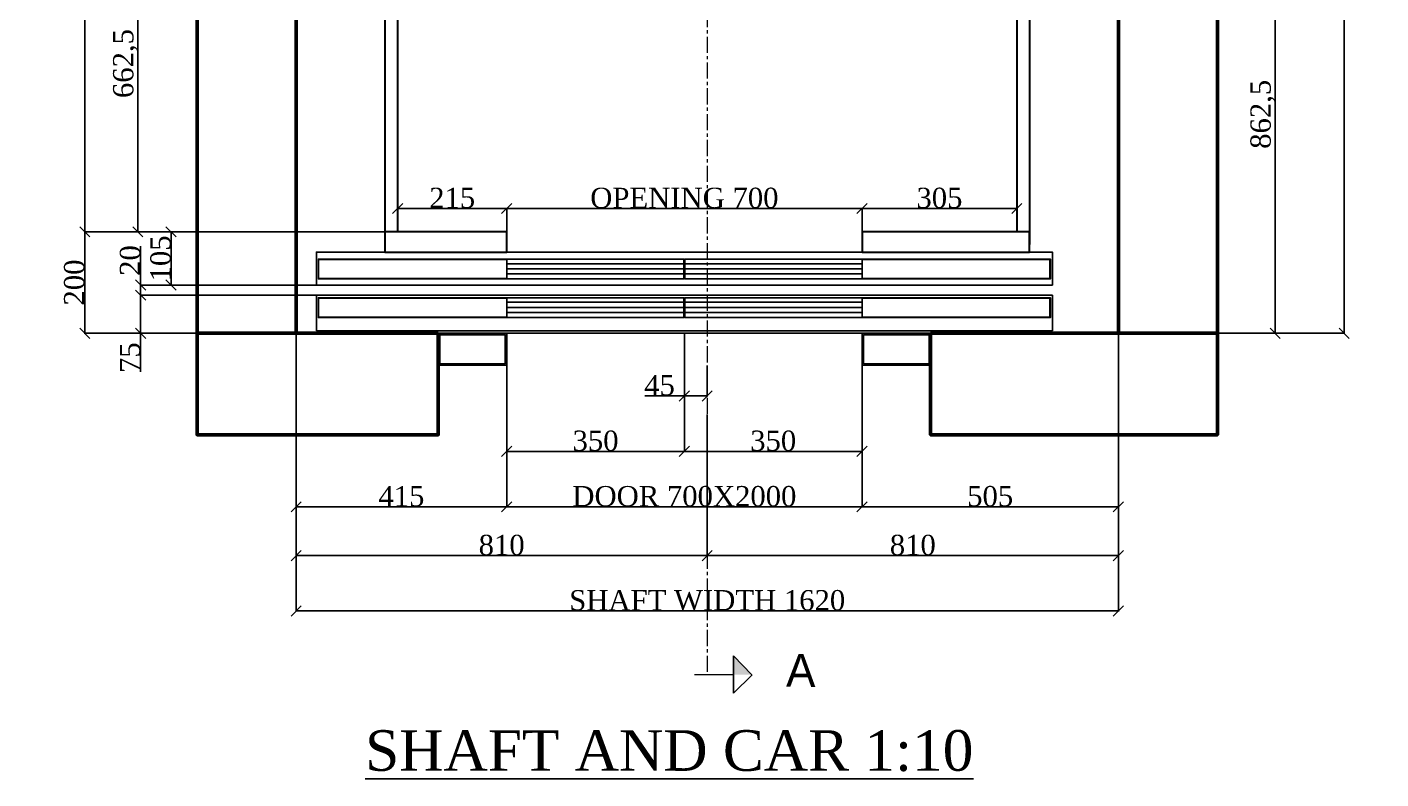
# Model space of a CAD drawing. Header units: millimetres. Extents: x -665 to 1025117, y -27997 to 4210.
# Drawn here: x -54 to 2614, y -3231 to -1750 of the extents above; entities that cross this region are included whole.
import ezdxf

# ---------------------------------------------------------------- set-up
doc = ezdxf.new("R2010")
doc.units = ezdxf.units.MM
doc.linetypes.add('ACAD_ISO02W100', pattern=[15, 12, -3])
doc.linetypes.add('CENTER', pattern=[50.8, 31.75, -6.35, 6.35, -6.35])
for name, color, linetype, lineweight in [('Car', 3, 'Continuous', 18), ('CL', 2, 'CENTER', 0), ('DL', 8, 'ACAD_ISO02W100', 0), ('step&guides', 3, 'Continuous', 30), ('Wall', 1, 'Continuous', 50)]:
    doc.layers.add(name, color=color, linetype=linetype, lineweight=lineweight)
doc.styles.add('top', font='cent.shx', dxfattribs={"height": 40})
doc.dimstyles.new('top', dxfattribs={"dimtxt": 35, "dimasz": 20, "dimexe": 1.25, "dimexo": 0.625, "dimtad": 1, "dimtxsty": 'top', "dimblk": 'OBLIQUE', "dimcen": 2.5, "dimadec": 0, "dimazin": 0, "dimtfac": 1, "dimtmove": 0, "dimatfit": 3, "dimldrblk": 'OBLIQUE', "dimfxl": 1, "dimarcsym": 0})

# ---------------------------------------------------------------- blocks, each defined once
blk = doc.blocks.new('_Oblique')
at = {"color": 0, "linetype": 'ByBlock', "lineweight": -2}
blk.add_line((-0.5, -0.5), (0.5, 0.5), dxfattribs=at)
blk = doc.blocks.new('*D13')
at = {"color": 0, "lineweight": -2, "transparency": 16777216}
for p, q in [((476.3, -2354.2), (476.3, -2792.7)), ((1286.3, -2513.3), (1286.3, -2792.7)), ((1286.3, -2791.4), (476.3, -2791.4))]:
    blk.add_line(p, q, dxfattribs=at)
at = {"layer": 'Defpoints', "color": 0, "transparency": 16777216}
for p in [(476.3, -2353.6), (1286.3, -2512.6), (476.3, -2791.4)]:
    blk.add_point(p, dxfattribs=at)
at = {"color": 0, "lineweight": -2, "transparency": 16777216, "xscale": 20, "yscale": 20, "zscale": 20, "rotation": 180}
blk.add_blockref('_Oblique', (476.3, -2791.4), dxfattribs=at)
at = {"color": 0, "lineweight": -2, "transparency": 16777216, "xscale": 20, "yscale": 20, "zscale": 20}
blk.add_blockref('_Oblique', (1286.3, -2791.4), dxfattribs=at)
at = {"color": 0, "transparency": 16777216, "insert": (881.3, -2770.8), "char_height": 40, "attachment_point": 5, "style": 'top'}
blk.add_mtext('810', dxfattribs=at)
blk = doc.blocks.new('*D14')
at = {"color": 0, "lineweight": -2, "transparency": 16777216}
for p, q in [((2096.3, -2354.2), (2096.3, -2792.7)), ((1286.3, -2513.3), (1286.3, -2792.7)), ((1286.3, -2791.4), (2096.3, -2791.4))]:
    blk.add_line(p, q, dxfattribs=at)
at = {"layer": 'Defpoints', "color": 0, "transparency": 16777216}
for p in [(2096.3, -2353.6), (1286.3, -2512.6), (2096.3, -2791.4)]:
    blk.add_point(p, dxfattribs=at)
at = {"color": 0, "lineweight": -2, "transparency": 16777216, "xscale": 20, "yscale": 20, "zscale": 20, "rotation": 180}
blk.add_blockref('_Oblique', (1286.3, -2791.4), dxfattribs=at)
at = {"color": 0, "lineweight": -2, "transparency": 16777216, "xscale": 20, "yscale": 20, "zscale": 20}
blk.add_blockref('_Oblique', (2096.3, -2791.4), dxfattribs=at)
at = {"color": 0, "transparency": 16777216, "insert": (1691.3, -2770.8), "char_height": 40, "attachment_point": 5, "style": 'top'}
blk.add_mtext('810', dxfattribs=at)
blk = doc.blocks.new('*D27')
at = {"color": 0, "lineweight": -2, "transparency": 16777216}
for p, q in [((476.3, -2354.2), (476.3, -2901.7)), ((2096.3, -2354.2), (2096.3, -2901.7)), ((2096.3, -2900.4), (476.3, -2900.4))]:
    blk.add_line(p, q, dxfattribs=at)
at = {"layer": 'Defpoints', "color": 0, "transparency": 16777216}
for p in [(476.3, -2353.6), (2096.3, -2353.6), (476.3, -2900.4)]:
    blk.add_point(p, dxfattribs=at)
at = {"color": 0, "lineweight": -2, "transparency": 16777216, "xscale": 20, "yscale": 20, "zscale": 20, "rotation": 180}
blk.add_blockref('_Oblique', (476.3, -2900.4), dxfattribs=at)
at = {"color": 0, "lineweight": -2, "transparency": 16777216, "xscale": 20, "yscale": 20, "zscale": 20}
blk.add_blockref('_Oblique', (2096.3, -2900.4), dxfattribs=at)
at = {"color": 0, "transparency": 16777216, "insert": (1286.3, -2879.8), "char_height": 40, "attachment_point": 5, "style": 'top'}
blk.add_mtext('SHAFT WIDTH 1620', dxfattribs=at)
blk = doc.blocks.new('*D16')
at = {"color": 0, "lineweight": -2, "transparency": 16777216}
for p, q in [((2091.9, -1491.1), (2406.7, -1491.1)), ((2405.4, -1491.1), (2405.4, -2353.6)), ((2096.9, -2353.6), (2406.7, -2353.6))]:
    blk.add_line(p, q, dxfattribs=at)
at = {"layer": 'Defpoints', "color": 0, "transparency": 16777216}
for p in [(2091.3, -1491.1), (2096.3, -2353.6), (2405.4, -2353.6)]:
    blk.add_point(p, dxfattribs=at)
at = {"color": 0, "lineweight": -2, "transparency": 16777216, "xscale": 20, "yscale": 20, "zscale": 20}
for p, rotation in [((2405.4, -1491.1), 90), ((2405.4, -2353.6), 270)]:
    blk.add_blockref('_Oblique', p, dxfattribs=dict(at, rotation=rotation))
at = {"color": 0, "transparency": 16777216, "insert": (2381.2, -1922.3), "char_height": 40, "attachment_point": 5, "rotation": 90, "style": 'top'}
blk.add_mtext('862,5', dxfattribs=at)
blk = doc.blocks.new('*D28')
at = {"color": 0, "lineweight": -2, "transparency": 16777216}
for p, q in [((480.7, -1491.1), (163.3, -1491.1)), ((164.6, -2153.6), (164.6, -1491.1)), ((280.7, -2153.6), (163.3, -2153.6))]:
    blk.add_line(p, q, dxfattribs=at)
at = {"layer": 'Defpoints', "color": 0, "transparency": 16777216}
for p in [(164.6, -1491.1), (481.3, -1491.1), (281.3, -2153.6)]:
    blk.add_point(p, dxfattribs=at)
at = {"color": 0, "lineweight": -2, "transparency": 16777216, "xscale": 20, "yscale": 20, "zscale": 20}
for p, rotation in [((164.6, -1491.1), 90), ((164.6, -2153.6), 270)]:
    blk.add_blockref('_Oblique', p, dxfattribs=dict(at, rotation=rotation))
at = {"color": 0, "transparency": 16777216, "insert": (140.4, -1822.3), "char_height": 40, "attachment_point": 5, "rotation": 90, "style": 'top'}
blk.add_mtext('662,5', dxfattribs=at)
blk = doc.blocks.new('*D21')
at = {"color": 0, "lineweight": -2, "transparency": 16777216}
for p, q in [((2091.9, -553.6), (2542.4, -553.6)), ((2541.2, -2353.6), (2541.2, -553.6)), ((2091.9, -2353.6), (2542.4, -2353.6))]:
    blk.add_line(p, q, dxfattribs=at)
at = {"layer": 'Defpoints', "color": 0, "transparency": 16777216}
for p in [(2091.3, -553.6), (2541.2, -553.6), (2091.3, -2353.6)]:
    blk.add_point(p, dxfattribs=at)
at = {"color": 0, "lineweight": -2, "transparency": 16777216, "xscale": 20, "yscale": 20, "zscale": 20}
for p, rotation in [((2541.2, -553.6), 90), ((2541.2, -2353.6), 270)]:
    blk.add_blockref('_Oblique', p, dxfattribs=dict(at, rotation=rotation))
at = {"color": 0, "transparency": 16777216, "insert": (2520.5, -1403.6), "char_height": 40, "attachment_point": 5, "rotation": 90, "style": 'top'}
blk.add_mtext('SHAFT DEPTH  1800', dxfattribs=at)
blk = doc.blocks.new('*D61')
at = {"color": 0, "lineweight": -2, "transparency": 16777216}
for p, q in [((676.3, -2152.9), (676.3, -2106.6)), ((891.3, -2152.9), (891.3, -2106.6)), ((676.3, -2107.9), (891.3, -2107.9))]:
    blk.add_line(p, q, dxfattribs=at)
at = {"layer": 'Defpoints', "color": 0, "transparency": 16777216}
for p in [(891.3, -2107.9), (676.3, -2153.6), (891.3, -2153.6)]:
    blk.add_point(p, dxfattribs=at)
at = {"color": 0, "lineweight": -2, "transparency": 16777216, "xscale": 20, "yscale": 20, "zscale": 20, "rotation": 180}
blk.add_blockref('_Oblique', (676.3, -2107.9), dxfattribs=at)
at = {"color": 0, "lineweight": -2, "transparency": 16777216, "xscale": 20, "yscale": 20, "zscale": 20}
blk.add_blockref('_Oblique', (891.3, -2107.9), dxfattribs=at)
at = {"color": 0, "transparency": 16777216, "insert": (783.8, -2087.2), "char_height": 40, "attachment_point": 5, "style": 'top'}
blk.add_mtext('215', dxfattribs=at)
blk = doc.blocks.new('*D62')
at = {"color": 0, "lineweight": -2, "transparency": 16777216}
for p, q in [((891.3, -2152.9), (891.3, -2106.6)), ((1591.3, -2152.9), (1591.3, -2106.6)), ((891.3, -2107.9), (1591.3, -2107.9))]:
    blk.add_line(p, q, dxfattribs=at)
at = {"layer": 'Defpoints', "color": 0, "transparency": 16777216}
for p in [(1591.3, -2107.9), (891.3, -2153.6), (1591.3, -2153.6)]:
    blk.add_point(p, dxfattribs=at)
at = {"color": 0, "lineweight": -2, "transparency": 16777216, "xscale": 20, "yscale": 20, "zscale": 20, "rotation": 180}
blk.add_blockref('_Oblique', (891.3, -2107.9), dxfattribs=at)
at = {"color": 0, "lineweight": -2, "transparency": 16777216, "xscale": 20, "yscale": 20, "zscale": 20}
blk.add_blockref('_Oblique', (1591.3, -2107.9), dxfattribs=at)
at = {"color": 0, "transparency": 16777216, "insert": (1241.3, -2087.2), "char_height": 40, "attachment_point": 5, "style": 'top'}
blk.add_mtext('OPENING 700', dxfattribs=at)
blk = doc.blocks.new('*D63')
at = {"color": 0, "lineweight": -2, "transparency": 16777216}
for p, q in [((1591.3, -2152.9), (1591.3, -2106.6)), ((1896.3, -2152.9), (1896.3, -2106.6)), ((1591.3, -2107.9), (1896.3, -2107.9))]:
    blk.add_line(p, q, dxfattribs=at)
at = {"layer": 'Defpoints', "color": 0, "transparency": 16777216}
for p in [(1896.3, -2107.9), (1591.3, -2153.6), (1896.3, -2153.6)]:
    blk.add_point(p, dxfattribs=at)
at = {"color": 0, "lineweight": -2, "transparency": 16777216, "xscale": 20, "yscale": 20, "zscale": 20, "rotation": 180}
blk.add_blockref('_Oblique', (1591.3, -2107.9), dxfattribs=at)
at = {"color": 0, "lineweight": -2, "transparency": 16777216, "xscale": 20, "yscale": 20, "zscale": 20}
blk.add_blockref('_Oblique', (1896.3, -2107.9), dxfattribs=at)
at = {"color": 0, "transparency": 16777216, "insert": (1743.8, -2087.2), "char_height": 40, "attachment_point": 5, "style": 'top'}
blk.add_mtext('305', dxfattribs=at)
blk = doc.blocks.new('*D64')
at = {"color": 0, "lineweight": -2, "transparency": 16777216}
for p, q in [((476.3, -2354.2), (476.3, -2696.6)), ((891.3, -2417.2), (891.3, -2696.6)), ((476.3, -2695.4), (891.3, -2695.4))]:
    blk.add_line(p, q, dxfattribs=at)
at = {"layer": 'Defpoints', "color": 0, "transparency": 16777216}
for p in [(476.3, -2353.6), (891.3, -2416.6), (891.3, -2695.4)]:
    blk.add_point(p, dxfattribs=at)
at = {"color": 0, "lineweight": -2, "transparency": 16777216, "xscale": 20, "yscale": 20, "zscale": 20, "rotation": 180}
blk.add_blockref('_Oblique', (476.3, -2695.4), dxfattribs=at)
at = {"color": 0, "lineweight": -2, "transparency": 16777216, "xscale": 20, "yscale": 20, "zscale": 20}
blk.add_blockref('_Oblique', (891.3, -2695.4), dxfattribs=at)
at = {"color": 0, "transparency": 16777216, "insert": (683.8, -2674.7), "char_height": 40, "attachment_point": 5, "style": 'top'}
blk.add_mtext('415', dxfattribs=at)
blk = doc.blocks.new('*D65')
at = {"color": 0, "lineweight": -2, "transparency": 16777216}
for p, q in [((891.3, -2417.2), (891.3, -2696.6)), ((1591.3, -2417.2), (1591.3, -2696.6)), ((891.3, -2695.4), (1591.3, -2695.4))]:
    blk.add_line(p, q, dxfattribs=at)
at = {"layer": 'Defpoints', "color": 0, "transparency": 16777216}
for p in [(891.3, -2416.6), (1591.3, -2416.6), (1591.3, -2695.4)]:
    blk.add_point(p, dxfattribs=at)
at = {"color": 0, "lineweight": -2, "transparency": 16777216, "xscale": 20, "yscale": 20, "zscale": 20, "rotation": 180}
blk.add_blockref('_Oblique', (891.3, -2695.4), dxfattribs=at)
at = {"color": 0, "lineweight": -2, "transparency": 16777216, "xscale": 20, "yscale": 20, "zscale": 20}
blk.add_blockref('_Oblique', (1591.3, -2695.4), dxfattribs=at)
at = {"color": 0, "transparency": 16777216, "insert": (1241.3, -2674.7), "char_height": 40, "attachment_point": 5, "style": 'top'}
blk.add_mtext('DOOR 700X2000', dxfattribs=at)
blk = doc.blocks.new('*D66')
at = {"color": 0, "lineweight": -2, "transparency": 16777216}
for p, q in [((2096.3, -2354.2), (2096.3, -2696.6)), ((1591.3, -2417.2), (1591.3, -2696.6)), ((1591.3, -2695.4), (2096.3, -2695.4))]:
    blk.add_line(p, q, dxfattribs=at)
at = {"layer": 'Defpoints', "color": 0, "transparency": 16777216}
for p in [(2096.3, -2353.6), (1591.3, -2416.6), (2096.3, -2695.4)]:
    blk.add_point(p, dxfattribs=at)
at = {"color": 0, "lineweight": -2, "transparency": 16777216, "xscale": 20, "yscale": 20, "zscale": 20, "rotation": 180}
blk.add_blockref('_Oblique', (1591.3, -2695.4), dxfattribs=at)
at = {"color": 0, "lineweight": -2, "transparency": 16777216, "xscale": 20, "yscale": 20, "zscale": 20}
blk.add_blockref('_Oblique', (2096.3, -2695.4), dxfattribs=at)
at = {"color": 0, "transparency": 16777216, "insert": (1843.8, -2674.7), "char_height": 40, "attachment_point": 5, "style": 'top'}
blk.add_mtext('505', dxfattribs=at)
blk = doc.blocks.new('*D67')
at = {"color": 0, "lineweight": -2, "transparency": 16777216}
for p, q in [((1241.3, -2354.2), (1241.3, -2587.4)), ((891.3, -2417.2), (891.3, -2587.4)), ((891.3, -2586.2), (1241.3, -2586.2))]:
    blk.add_line(p, q, dxfattribs=at)
at = {"layer": 'Defpoints', "color": 0, "transparency": 16777216}
for p in [(1241.3, -2353.6), (891.3, -2416.6), (1241.3, -2586.2)]:
    blk.add_point(p, dxfattribs=at)
at = {"color": 0, "lineweight": -2, "transparency": 16777216, "xscale": 20, "yscale": 20, "zscale": 20, "rotation": 180}
blk.add_blockref('_Oblique', (891.3, -2586.2), dxfattribs=at)
at = {"color": 0, "lineweight": -2, "transparency": 16777216, "xscale": 20, "yscale": 20, "zscale": 20}
blk.add_blockref('_Oblique', (1241.3, -2586.2), dxfattribs=at)
at = {"color": 0, "transparency": 16777216, "insert": (1066.3, -2565.5), "char_height": 40, "attachment_point": 5, "style": 'top'}
blk.add_mtext('350', dxfattribs=at)
blk = doc.blocks.new('*D68')
at = {"color": 0, "lineweight": -2, "transparency": 16777216}
for p, q in [((1241.3, -2354.2), (1241.3, -2587.4)), ((1591.3, -2417.2), (1591.3, -2587.4)), ((1241.3, -2586.2), (1591.3, -2586.2))]:
    blk.add_line(p, q, dxfattribs=at)
at = {"layer": 'Defpoints', "color": 0, "transparency": 16777216}
for p in [(1241.3, -2353.6), (1591.3, -2416.6), (1591.3, -2586.2)]:
    blk.add_point(p, dxfattribs=at)
at = {"color": 0, "lineweight": -2, "transparency": 16777216, "xscale": 20, "yscale": 20, "zscale": 20, "rotation": 180}
blk.add_blockref('_Oblique', (1241.3, -2586.2), dxfattribs=at)
at = {"color": 0, "lineweight": -2, "transparency": 16777216, "xscale": 20, "yscale": 20, "zscale": 20}
blk.add_blockref('_Oblique', (1591.3, -2586.2), dxfattribs=at)
at = {"color": 0, "transparency": 16777216, "insert": (1416.3, -2565.5), "char_height": 40, "attachment_point": 5, "style": 'top'}
blk.add_mtext('350', dxfattribs=at)
blk = doc.blocks.new('*D69')
at = {"color": 0, "lineweight": -2, "transparency": 16777216}
for p, q in [((1241.3, -2354.2), (1241.3, -2478.2)), ((1286.3, -2417.2), (1286.3, -2478.2)), ((1241.3, -2477), (1163.3, -2477)), ((1286.3, -2477), (1241.3, -2477))]:
    blk.add_line(p, q, dxfattribs=at)
at = {"layer": 'Defpoints', "color": 0, "transparency": 16777216}
for p in [(1241.3, -2353.6), (1286.3, -2416.6), (1286.3, -2477)]:
    blk.add_point(p, dxfattribs=at)
at = {"color": 0, "lineweight": -2, "transparency": 16777216, "xscale": 20, "yscale": 20, "zscale": 20, "rotation": 180}
blk.add_blockref('_Oblique', (1241.3, -2477), dxfattribs=at)
at = {"color": 0, "lineweight": -2, "transparency": 16777216, "xscale": 20, "yscale": 20, "zscale": 20}
blk.add_blockref('_Oblique', (1286.3, -2477), dxfattribs=at)
at = {"color": 0, "transparency": 16777216, "insert": (1192.3, -2456.3), "char_height": 40, "attachment_point": 5, "style": 'top'}
blk.add_mtext('45', dxfattribs=at)
blk = doc.blocks.new('*D70')
at = {"color": 0, "lineweight": -2, "transparency": 16777216}
for p, q in [((515.7, -2278.6), (168.8, -2278.6)), ((170, -2278.6), (170, -2353.6)), ((280.7, -2353.6), (168.8, -2353.6)), ((170, -2353.6), (170, -2429.4))]:
    blk.add_line(p, q, dxfattribs=at)
at = {"layer": 'Defpoints', "color": 0, "transparency": 16777216}
for p in [(170, -2278.6), (516.3, -2278.6), (281.3, -2353.6)]:
    blk.add_point(p, dxfattribs=at)
at = {"color": 0, "lineweight": -2, "transparency": 16777216, "xscale": 20, "yscale": 20, "zscale": 20}
for p, rotation in [((170, -2278.6), 90), ((170, -2353.6), 270)]:
    blk.add_blockref('_Oblique', p, dxfattribs=dict(at, rotation=rotation))
at = {"color": 0, "transparency": 16777216, "insert": (149.4, -2401.6), "char_height": 40, "attachment_point": 5, "rotation": 90, "style": 'top'}
blk.add_mtext('75', dxfattribs=at)
blk = doc.blocks.new('*D71')
at = {"color": 0, "lineweight": -2, "transparency": 16777216}
for p, q in [((170, -2258.6), (170, -2182.1)), ((515.7, -2258.6), (168.8, -2258.6)), ((170, -2278.6), (170, -2258.6)), ((515.7, -2278.6), (168.8, -2278.6))]:
    blk.add_line(p, q, dxfattribs=at)
at = {"layer": 'Defpoints', "color": 0, "transparency": 16777216}
for p in [(170, -2258.6), (516.3, -2258.6), (516.3, -2278.6)]:
    blk.add_point(p, dxfattribs=at)
at = {"color": 0, "lineweight": -2, "transparency": 16777216, "xscale": 20, "yscale": 20, "zscale": 20}
for p, rotation in [((170, -2258.6), 90), ((170, -2278.6), 270)]:
    blk.add_blockref('_Oblique', p, dxfattribs=dict(at, rotation=rotation))
at = {"color": 0, "transparency": 16777216, "insert": (149.4, -2210.3), "char_height": 40, "attachment_point": 5, "rotation": 90, "style": 'top'}
blk.add_mtext('20', dxfattribs=at)
blk = doc.blocks.new('*D72')
at = {"color": 0, "lineweight": -2, "transparency": 16777216}
for p, q in [((770.7, -2153.6), (228.8, -2153.6)), ((230, -2258.6), (230, -2153.6)), ((515.7, -2258.6), (228.8, -2258.6))]:
    blk.add_line(p, q, dxfattribs=at)
at = {"layer": 'Defpoints', "color": 0, "transparency": 16777216}
for p in [(230, -2153.6), (771.3, -2153.6), (516.3, -2258.6)]:
    blk.add_point(p, dxfattribs=at)
at = {"color": 0, "lineweight": -2, "transparency": 16777216, "xscale": 20, "yscale": 20, "zscale": 20}
for p, rotation in [((230, -2153.6), 90), ((230, -2258.6), 270)]:
    blk.add_blockref('_Oblique', p, dxfattribs=dict(at, rotation=rotation))
at = {"color": 0, "transparency": 16777216, "insert": (209.4, -2206.1), "char_height": 40, "attachment_point": 5, "rotation": 90, "style": 'top'}
blk.add_mtext('105', dxfattribs=at)
blk = doc.blocks.new('*D73')
at = {"color": 0, "lineweight": -2, "transparency": 16777216}
for p, q in [((770.7, -2153.6), (58.8, -2153.6)), ((60, -2353.6), (60, -2153.6)), ((280.7, -2353.6), (58.8, -2353.6))]:
    blk.add_line(p, q, dxfattribs=at)
at = {"layer": 'Defpoints', "color": 0, "transparency": 16777216}
for p in [(60, -2153.6), (771.3, -2153.6), (281.3, -2353.6)]:
    blk.add_point(p, dxfattribs=at)
at = {"color": 0, "lineweight": -2, "transparency": 16777216, "xscale": 20, "yscale": 20, "zscale": 20}
for p, rotation in [((60, -2153.6), 90), ((60, -2353.6), 270)]:
    blk.add_blockref('_Oblique', p, dxfattribs=dict(at, rotation=rotation))
at = {"color": 0, "transparency": 16777216, "insert": (39.4, -2253.6), "char_height": 40, "attachment_point": 5, "rotation": 90, "style": 'top'}
blk.add_mtext('200', dxfattribs=at)
blk = doc.blocks.new('*D74')
at = {"color": 0, "lineweight": -2, "transparency": 16777216}
for p, q in [((675.7, -828.6), (58.8, -828.6)), ((60, -2153.6), (60, -828.6)), ((770.7, -2153.6), (58.8, -2153.6))]:
    blk.add_line(p, q, dxfattribs=at)
at = {"layer": 'Defpoints', "color": 0, "transparency": 16777216}
for p in [(60, -828.6), (676.3, -828.6), (771.3, -2153.6)]:
    blk.add_point(p, dxfattribs=at)
at = {"color": 0, "lineweight": -2, "transparency": 16777216, "xscale": 20, "yscale": 20, "zscale": 20}
for p, rotation in [((60, -828.6), 90), ((60, -2153.6), 270)]:
    blk.add_blockref('_Oblique', p, dxfattribs=dict(at, rotation=rotation))
at = {"color": 0, "transparency": 16777216, "insert": (39.4, -1491.1), "char_height": 40, "attachment_point": 5, "rotation": 90, "style": 'top'}
blk.add_mtext('CAR DEPTH 1325', dxfattribs=at)

msp = doc.modelspace()

# ---------------------------------------------------------------- hatches: boundary and pattern name
at = {"layer": 'Car', "lineweight": 25, "ltscale": 4, "transparency": 16777216}
h = msp.add_hatch(color=256, dxfattribs=at)
h.dxf.hatch_style = 1
h.paths.add_polyline_path([(1337.975, -3025.854), (1338.076, -2989.103), (1374.505, -3025.955)])

# ---------------------------------------------------------------- linework, layer by layer
for p, q in [((891.307, -2216.551), (1240.307, -2216.551)), ((891.307, -2226.551), (1240.307, -2226.551)), ((891.307, -2236.551), (1240.307, -2236.551)), ((1242.307, -2216.551), (1591.307, -2216.551)), ((1242.307, -2226.551), (1591.307, -2226.551)), ((1242.307, -2236.551), (1591.307, -2236.551)), ((891.307, -2292.551), (1240.307, -2292.551)), ((1242.307, -2292.551), (1591.307, -2292.551)), ((891.307, -2302.551), (1240.307, -2302.551)), ((891.307, -2312.551), (1240.307, -2312.551)), ((1242.307, -2302.551), (1591.307, -2302.551)), ((1242.307, -2312.551), (1591.307, -2312.551)), ((481.307, -2353.551), (2091.307, -2353.551)), ((2091.307, -2353.551), (481.307, -2353.551)), ((1726.307, -2353.551), (1726.307, -2553.551))]:
    msp.add_line(p, q)
for points in [[(516.307, -2258.551), (1966.307, -2258.551), (1966.307, -2193.551), (516.307, -2193.551)], [(891.307, -2246.551), (1240.307, -2246.551), (1240.307, -2207.551), (891.307, -2207.551)], [(1242.307, -2246.551), (1591.307, -2246.551), (1591.307, -2207.551), (1242.307, -2207.551)], [(516.307, -2348.551), (1966.307, -2348.551), (1966.307, -2278.551), (516.307, -2278.551)], [(891.307, -2322.551), (1240.307, -2322.551), (1240.307, -2283.551), (891.307, -2283.551)], [(1242.307, -2322.551), (1591.307, -2322.551), (1591.307, -2283.551), (1242.307, -2283.551)], [(756.307, -2416.592), (891.307, -2416.592), (891.307, -2353.551), (756.307, -2353.551)], [(759.307, -2413.592), (888.307, -2413.592), (888.307, -2356.551), (759.307, -2356.551)], [(1591.307, -2416.592), (1726.307, -2416.592), (1726.307, -2353.551), (1591.307, -2353.551)], [(1594.307, -2413.592), (1723.307, -2413.592), (1723.307, -2356.551), (1594.307, -2356.551)]]:
    msp.add_lwpolyline(points, close=True)
for points in [[(891.307, -2245.551), (891.307, -2246.551), (520.307, -2246.551), (520.307, -2207.551), (891.307, -2207.551), (891.307, -2208.551)], [(891.307, -2245.551), (520.307, -2245.551), (520.307, -2208.551), (891.307, -2208.551)], [(1591.307, -2245.551), (1591.307, -2246.551), (1962.307, -2246.551), (1962.307, -2207.551), (1591.307, -2207.551), (1591.307, -2208.551)], [(1591.307, -2245.551), (1961.307, -2245.551), (1961.307, -2208.551), (1591.307, -2208.551)], [(891.307, -2321.551), (891.307, -2322.551), (520.307, -2322.551), (520.307, -2283.551), (891.307, -2283.551), (891.307, -2284.551)], [(891.307, -2321.551), (520.307, -2321.551), (520.307, -2284.551), (891.307, -2284.551)], [(1591.307, -2321.551), (1591.307, -2322.551), (1962.307, -2322.551), (1962.307, -2283.551), (1591.307, -2283.551), (1591.307, -2284.551)], [(1591.307, -2321.551), (1961.307, -2321.551), (1961.307, -2284.551), (1591.307, -2284.551)]]:
    msp.add_lwpolyline(points)
at = {"layer": 'Car', "lineweight": 25, "ltscale": 4, "transparency": 33554666}
for p, q in [((1338.076, -2989.103), (1337.874, -3062.605)), ((1374.505, -3025.955), (1338.076, -2989.103)), ((1337.874, -3062.605), (1374.621, -3026.081))]:
    msp.add_line(p, q, dxfattribs=at)
at = {"layer": 'Car', "ltscale": 4, "transparency": 33554666}
msp.add_line((1261.187, -3025.854), (1337.975, -3025.854), dxfattribs=at)
at = {"layer": 'CL'}
for p, q in [((1286.307, -42.296, -110.467), (1286.307, -3025.854)), ((891.307, -2193.551), (891.307, -2153.551)), ((1591.307, -2193.551), (1591.307, -2153.551))]:
    msp.add_line(p, q, dxfattribs=at)
at = {"layer": 'DL'}
for p, q in [((891.307, -2193.551), (1591.307, -2193.551)), ((891.307, -2353.551), (1591.307, -2353.551))]:
    msp.add_line(p, q, dxfattribs=at)
at = {"layer": 'step&guides'}
for p, q in [((651.307, -803.551), (651.307, -2178.551)), ((1921.307, -803.551), (1921.307, -2178.551)), ((676.307, -828.551), (676.307, -2153.551)), ((1896.307, -828.551), (1896.307, -2153.551))]:
    msp.add_line(p, q, dxfattribs=at)
for points in [[(651.307, -2193.551), (891.307, -2193.551), (891.307, -2153.551), (651.307, -2153.551)], [(1591.307, -2193.551), (1921.307, -2193.551), (1921.307, -2153.551), (1591.307, -2153.551)]]:
    msp.add_lwpolyline(points, close=True, dxfattribs=at)
at = {"layer": 'Wall'}
for points in [[(1726.307, -2553.551), (2291.307, -2553.551), (2291.307, -353.551), (281.307, -353.551), (281.307, -2553.551), (756.307, -2553.551)], [(756.307, -2353.551), (476.307, -2353.551), (476.307, -553.551), (2096.307, -553.551), (2096.307, -2353.551), (1726.307, -2353.551)]]:
    msp.add_lwpolyline(points, dxfattribs=at)
for points in [[(756.307, -2353.551), (281.307, -2353.551), (281.307, -2553.551), (756.307, -2553.551)], [(1726.307, -2353.551), (2291.307, -2353.551), (2291.307, -2553.551), (1726.307, -2553.551)]]:
    msp.add_lwpolyline(points, close=True, dxfattribs=at)

# ---------------------------------------------------------------- texts
at = {"ltscale": 4, "transparency": 33554666, "insert": (1499.797, -2985.058), "char_height": 65, "attachment_point": 3, "rotation": 359.727953}
msp.add_mtext_dynamic_manual_height_columns('A', width=315.98199, gutter_width=125, heights=[0], dxfattribs=at)
at = {"insert": (612.298, -3135.236), "char_height": 80, "attachment_point": 1}
msp.add_mtext_dynamic_manual_height_columns('{\\Fcent|c0;\\L\\C6;SHAFT AND CAR 1:10}', width=2967.5499, gutter_width=12.5, heights=[224.771], dxfattribs=at)

# ---------------------------------------------------------------- dimensions: what is measured, and where the dimension line sits
for base, p1, p2, text, picture, middle in [((2541.167, -553.551), (2091.307, -2353.551), (2091.307, -553.551), 'SHAFT DEPTH  <>', '*D21', (2541.167, -1403.551)), ((60, -828.551), (771.307, -2153.551), (676.307, -828.551), 'CAR DEPTH <>', '*D74', (60, -1491.051))]:
    dim = msp.add_linear_dim(base=base, p1=p1, p2=p2, angle=90, text=text, dimstyle='top')
    dim.commit()
    dim.dimension.update_dxf_attribs({"geometry": picture, "text_midpoint": middle, "dimtype": 160})
for base, p1, p2, picture, middle in [((164.592, -1491.051), (281.307, -2153.551), (481.307, -1491.051), '*D28', (164.592, -1822.301)), ((2405.444, -2353.551), (2091.307, -1491.051), (2096.307, -2353.551), '*D16', (2405.444, -1922.301)), ((60, -2153.551), (281.307, -2353.551), (771.307, -2153.551), '*D73', (60, -2253.551)), ((230, -2153.551), (516.307, -2258.551), (771.307, -2153.551), '*D72', (230, -2206.051)), ((170, -2258.551), (516.307, -2278.551), (516.307, -2258.551), '*D71', (170, -2210.326)), ((170, -2278.551), (281.307, -2353.551), (516.307, -2278.551), '*D70', (170, -2401.551))]:
    dim = msp.add_linear_dim(base=base, p1=p1, p2=p2, angle=90, dimstyle='top')
    dim.commit()
    dim.dimension.update_dxf_attribs({"geometry": picture, "text_midpoint": middle, "dimtype": 160})
for base, p1, p2, text, picture, middle in [((1591.307, -2107.861), (891.307, -2153.551), (1591.307, -2153.551), 'OPENING <>', '*D62', (1241.307, -2107.861)), ((476.307, -2900.434), (2096.307, -2353.551), (476.307, -2353.551), 'SHAFT WIDTH <>', '*D27', (1286.307, -2900.434)), ((1591.307, -2695.355), (891.307, -2416.592), (1591.307, -2416.592), 'DOOR <>X2000', '*D65', (1241.307, -2695.355))]:
    dim = msp.add_linear_dim(base=base, p1=p1, p2=p2, text=text, dimstyle='top')
    dim.commit()
    dim.dimension.update_dxf_attribs({"geometry": picture, "text_midpoint": middle, "dimtype": 160})
for base, p1, p2, picture, middle in [((891.307, -2107.861), (676.307, -2153.551), (891.307, -2153.551), '*D61', (783.807, -2107.861)), ((1896.307, -2107.861), (1591.307, -2153.551), (1896.307, -2153.551), '*D63', (1743.807, -2107.861)), ((476.307, -2791.413), (1286.307, -2512.628), (476.307, -2353.551), '*D13', (881.307, -2791.413)), ((891.307, -2695.355), (476.307, -2353.551), (891.307, -2416.592), '*D64', (683.807, -2695.355)), ((1241.307, -2586.165), (891.307, -2416.592), (1241.307, -2353.551), '*D67', (1066.307, -2586.165)), ((1286.307, -2476.974), (1241.307, -2353.551), (1286.307, -2416.592), '*D69', (1192.282, -2476.974)), ((1591.307, -2586.165), (1241.307, -2353.551), (1591.307, -2416.592), '*D68', (1416.307, -2586.165)), ((2096.307, -2791.413), (1286.307, -2512.628), (2096.307, -2353.551), '*D14', (1691.307, -2791.413)), ((2096.307, -2695.355), (1591.307, -2416.592), (2096.307, -2353.551), '*D66', (1843.807, -2695.355))]:
    dim = msp.add_linear_dim(base=base, p1=p1, p2=p2, dimstyle='top')
    dim.commit()
    dim.dimension.update_dxf_attribs({"geometry": picture, "text_midpoint": middle, "dimtype": 160})

doc.saveas('drawing.dxf')
